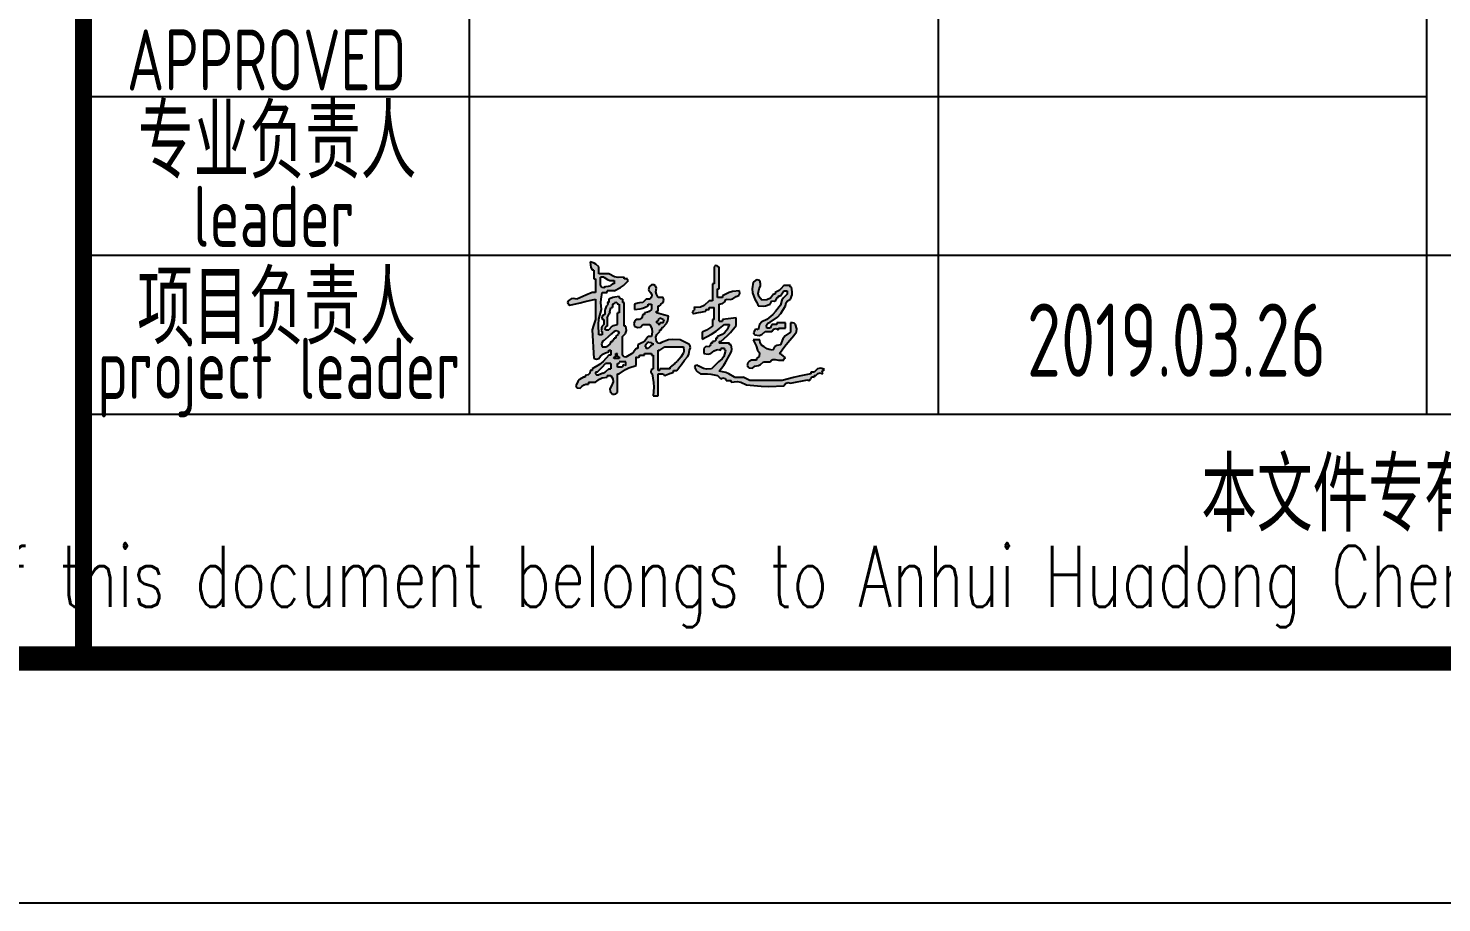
# Model space of a CAD drawing. Extents: x 5136380 to 5447195, y -425726 to -253846.
# Drawn here: x 5293230 to 5296123, y -399873 to -398084 of the extents above; entities that cross this region are included whole.
import ezdxf
from ezdxf.enums import TextEntityAlignment as Align

# ---------------------------------------------------------------- set-up
doc = ezdxf.new("R2010")
doc.units = 0
doc.header["$LTSCALE"] = 1000
doc.header["$MEASUREMENT"] = 0
doc.layers.get('0').update_dxf_attribs({"linetype": 'CONTINUOUS'})
doc.layers.add('PUB_TITLE', color=4, linetype='CONTINUOUS')
doc.styles.add('AHD', font='sceie.shx', dxfattribs={"width": 0.7, "bigfont": 'sceic.shx'})
doc.styles.add('ECEC_TQ', font='txt_l.shx', dxfattribs={"bigfont": 'hztxt_l.shx'})
doc.styles.add('sceie', font='sceie.shx', dxfattribs={"bigfont": 'sceic.shx'})

# ---------------------------------------------------------------- blocks, each defined once
blk = doc.blocks.new('韩超')
h = blk.add_hatch(color=256)
h.dxf.hatch_style = 1
h.paths.add_polyline_path([(0.787849, 0.514197), (0.777955, 0.527898), (0.77346, 0.562754), (0.78123, 0.586063), (0.805739, 0.61125), (0.805739, 0.625142), (0.819631, 0.625142), (0.818004, 0.635027), (0.823773, 0.643681), (0.833523, 0.64598), (0.860867, 0.674873), (0.870953, 0.696725), (0.875199, 0.736279), (0.836353, 0.74757), (0.816903, 0.753127), (0.777955, 0.764063), (0.777955, 0.777955), (0.791847, 0.777955), (0.791847, 0.819631), (0.801775, 0.820971), (0.80763, 0.824875), (0.812685, 0.833523), (0.832189, 0.847055), (0.839321, 0.866071), (0.833523, 0.889091), (0.791847, 0.889091), (0.776856, 0.916298), (0.7735, 0.934755), (0.777955, 0.965498), (0.770329, 0.984025), (0.756314, 0.993368), (0.736279, 0.993282), (0.716867, 0.977277), (0.713907, 0.950644), (0.729333, 0.930768), (0.740061, 0.911103), (0.737625, 0.891618), (0.722387, 0.875199), (0.694603, 0.875199), (0.683489, 0.864086), (0.677932, 0.858529), (0.666819, 0.847415), (0.638572, 0.845181), (0.624291, 0.842325), (0.597358, 0.833523), (0.597358, 0.791847), (0.643081, 0.794876), (0.666726, 0.800787), (0.708495, 0.819631), (0.708495, 0.833523), (0.736279, 0.833523), (0.736279, 0.791847), (0.718733, 0.774249), (0.705317, 0.767541), (0.680711, 0.764063), (0.680711, 0.750171), (0.666819, 0.750171), (0.658732, 0.72359), (0.639033, 0.708815), (0.61125, 0.708495), (0.596777, 0.690733), (0.592946, 0.675409), (0.597358, 0.652926), (0.623512, 0.642026), (0.64687, 0.646697), (0.666819, 0.666819), (0.722387, 0.666819), (0.738834, 0.631134), (0.742077, 0.608437), (0.736279, 0.569574), (0.708495, 0.569574), (0.682162, 0.535076), (0.663824, 0.519794), (0.625142, 0.500114), (0.625142, 0.47233), (0.61125, 0.47233), (0.589715, 0.441777), (0.574435, 0.428025), (0.54179, 0.409816), (0.527664, 0.400538), (0.510468, 0.403404), (0.500114, 0.416762), (0.500114, 0.569574), (0.524623, 0.594762), (0.532393, 0.618071), (0.527898, 0.652926), (0.514006, 0.652926), (0.514006, 0.847415), (0.500114, 0.847415), (0.500114, 0.875199), (0.486416, 0.877514), (0.478388, 0.883536), (0.47233, 0.896037), (0.438162, 0.892345), (0.420863, 0.888021), (0.388977, 0.875199), (0.388977, 0.847415), (0.375085, 0.847415), (0.379444, 0.836821), (0.376971, 0.826928), (0.368139, 0.819631), (0.356965, 0.793593), (0.353947, 0.778504), (0.354247, 0.750171), (0.337644, 0.741703), (0.330222, 0.726858), (0.333409, 0.708495), (0.347301, 0.708495), (0.347301, 0.666819), (0.332737, 0.655189), (0.327028, 0.643772), (0.326463, 0.625142), (0.32344, 0.619715), (0.327253, 0.612088), (0.333409, 0.61125), (0.333409, 0.583466), (0.305625, 0.583466), (0.302565, 0.667178), (0.306887, 0.710398), (0.326463, 0.791847), (0.3234, 0.8474), (0.32482, 0.875797), (0.333409, 0.930768), (0.375085, 0.930768), (0.375085, 0.94466), (0.430654, 0.94466), (0.482374, 0.970498), (0.50707, 0.987931), (0.548736, 1.028012), (0.542559, 1.028676), (0.538615, 1.036564), (0.54179, 1.041904), (0.514006, 1.041904), (0.514006, 1.055796), (0.462884, 1.052445), (0.433869, 1.058893), (0.388977, 1.08358), (0.305625, 1.08358), (0.305625, 1.139148), (0.281985, 1.161307), (0.266841, 1.170393), (0.236165, 1.180825), (0.238399, 1.152578), (0.241255, 1.138297), (0.250057, 1.111364), (0.263949, 1.111364), (0.263949, 1.041904), (0.277841, 1.041904), (0.277841, 0.930768), (0.250057, 0.930768), (0.200194, 0.90821), (0.175186, 0.897095), (0.125028, 0.875199), (0.097454, 0.881715), (0.078516, 0.877928), (0.055568, 0.861307), (0.050109, 0.847376), (0.0559, 0.8329), (0.06946, 0.826577), (0.152955, 0.845407), (0.194635, 0.855133), (0.277841, 0.875199), (0.277841, 0.708495), (0.266727, 0.675154), (0.261171, 0.658483), (0.250057, 0.625142), (0.255939, 0.530696), (0.258718, 0.483462), (0.263949, 0.388977), (0.286969, 0.38318), (0.305985, 0.390311), (0.319517, 0.409816), (0.344599, 0.428141), (0.359268, 0.435475), (0.388977, 0.444546), (0.388977, 0.458438), (0.40287, 0.458438), (0.40287, 0.416762), (0.388977, 0.416762), (0.340729, 0.364454), (0.31168, 0.341215), (0.250057, 0.305625), (0.250057, 0.291733), (0.236165, 0.291733), (0.231424, 0.268639), (0.217583, 0.254798), (0.194489, 0.250057), (0.194489, 0.236165), (0.180597, 0.236165), (0.148793, 0.216524), (0.134276, 0.200394), (0.118082, 0.166705), (0.127514, 0.14947), (0.152825, 0.145854), (0.166705, 0.159759), (0.185336, 0.17447), (0.198563, 0.17943), (0.222273, 0.180597), (0.222273, 0.194489), (0.277841, 0.194489), (0.311245, 0.220472), (0.333233, 0.229896), (0.375085, 0.236165), (0.375085, 0.250057), (0.40287, 0.250057), (0.420685, 0.221738), (0.422698, 0.197582), (0.409816, 0.166705), (0.396068, 0.142401), (0.398473, 0.118345), (0.416762, 0.097244), (0.43433, 0.097627), (0.444154, 0.100901), (0.458438, 0.111136), (0.458438, 0.263949), (0.47233, 0.263949), (0.524193, 0.298154), (0.552768, 0.312442), (0.61125, 0.333409), (0.61125, 0.40287), (0.621931, 0.39652), (0.637706, 0.404407), (0.639034, 0.416762), (0.680711, 0.416762), (0.680711, 0.430654), (0.736279, 0.430654), (0.736279, 0.416762), (0.750171, 0.416762), (0.750171, 0.305625), (0.735269, 0.297653), (0.731714, 0.276323), (0.743225, 0.263949), (0.754517, 0.192544), (0.755945, 0.155413), (0.750171, 0.083352), (0.791847, 0.083352), (0.791847, 0.263949), (0.833523, 0.263949), (0.837499, 0.253205), (0.852744, 0.249394), (0.861307, 0.257003), (0.883535, 0.265338), (0.894648, 0.269506), (0.916876, 0.277841), (0.916876, 0.291733), (0.94466, 0.291733), (0.969894, 0.324902), (0.982398, 0.341574), (1.007174, 0.375085), (1.032146, 0.402761), (1.041693, 0.421855), (1.04885, 0.458438), (1.055218, 0.477023), (1.053221, 0.491001), (1.041904, 0.50706), (0.972444, 0.54179), (0.910919, 0.546316), (0.877697, 0.541786), (0.819631, 0.520952), (0.805828, 0.5112)])
h.paths.add_polyline_path([(0.791847, 0.458438), (0.805739, 0.458438), (0.82241, 0.469551), (0.847415, 0.486222), (1.000228, 0.486222), (1.003038, 0.45197), (0.997988, 0.431769), (0.97939, 0.40287), (0.948039, 0.36501), (0.929334, 0.347744), (0.889091, 0.319517), (0.889091, 0.305625), (0.805739, 0.305625), (0.805739, 0.291733), (0.791847, 0.291733)], flags=16)
h.paths.add_polyline_path([(0.750171, 0.500114), (0.736279, 0.500114), (0.725165, 0.489), (0.719608, 0.483443), (0.708495, 0.47233), (0.694603, 0.47233), (0.694603, 0.486222), (0.688447, 0.48706), (0.684633, 0.494686), (0.687657, 0.500114), (0.701182, 0.516386), (0.715167, 0.52238), (0.736279, 0.520952), (0.736943, 0.514775), (0.744831, 0.510831), (0.750171, 0.514006)], flags=16)
h.paths.add_polyline_path([(0.791847, 0.666819), (0.793521, 0.674497), (0.785633, 0.682384), (0.777955, 0.680711), (0.777955, 0.694603), (0.791847, 0.694603), (0.792194, 0.70849), (0.806202, 0.718996), (0.819631, 0.715441), (0.833192, 0.709118), (0.838982, 0.694641), (0.833523, 0.680711), (0.805739, 0.680711), (0.805739, 0.666819)], flags=16)
h.paths.add_polyline_path([(0.527898, 0.361193), (0.527898, 0.333409), (0.517217, 0.339759), (0.501443, 0.331871), (0.500114, 0.319517), (0.458438, 0.319517), (0.458438, 0.347301), (0.466116, 0.345628), (0.474003, 0.353515), (0.47233, 0.361193)], flags=16)
h.paths.add_polyline_path([(0.47233, 0.40287), (0.47233, 0.388977), (0.430654, 0.388977), (0.42898, 0.396656), (0.436867, 0.404543), (0.444546, 0.40287), (0.444546, 0.430654), (0.458438, 0.430654), (0.452088, 0.419973), (0.459976, 0.404198)], flags=16)
h.paths.add_polyline_path([(0.47233, 0.604304), (0.464836, 0.588169), (0.458643, 0.580427), (0.444546, 0.569574), (0.444546, 0.555682), (0.430654, 0.555682), (0.432327, 0.548004), (0.42444, 0.540117), (0.416762, 0.54179), (0.416762, 0.527898), (0.40287, 0.527898), (0.39467, 0.507807), (0.386422, 0.49791), (0.368139, 0.486222), (0.333409, 0.486222), (0.327612, 0.509242), (0.334743, 0.528258), (0.354247, 0.54179), (0.384775, 0.569612), (0.400056, 0.583504), (0.430654, 0.61125), (0.446814, 0.616197), (0.458647, 0.614224)], flags=16)
h.paths.add_polyline_path([(0.458438, 0.666819), (0.426908, 0.659351), (0.410404, 0.649448), (0.388977, 0.625142), (0.361193, 0.625142), (0.354844, 0.635823), (0.362731, 0.651598), (0.375085, 0.652926), (0.375085, 0.722387), (0.390598, 0.753922), (0.396359, 0.771203), (0.40287, 0.805739), (0.416762, 0.805739), (0.416762, 0.833523), (0.430654, 0.833523), (0.434629, 0.844267), (0.449874, 0.848078), (0.458438, 0.840469), (0.459102, 0.834292), (0.466989, 0.830348), (0.47233, 0.833523), (0.47233, 0.764063), (0.458438, 0.764063)], flags=16)
h.paths.add_polyline_path([(0.40287, 0.347301), (0.40287, 0.305625), (0.388977, 0.305625), (0.360889, 0.27915), (0.342496, 0.268422), (0.305625, 0.257003), (0.294367, 0.254885), (0.286778, 0.256782), (0.277841, 0.263949), (0.277841, 0.277841), (0.291733, 0.277841), (0.319459, 0.305683), (0.333352, 0.319575), (0.361193, 0.347301)], flags=16)
h.paths.add_polyline_path([(0.430654, 1.000228), (0.416762, 1.000228), (0.39813, 0.985517), (0.384903, 0.980557), (0.361193, 0.97939), (0.347067, 0.970112), (0.329871, 0.972978), (0.319517, 0.986336), (0.319517, 1.055796), (0.347301, 1.055796), (0.376072, 1.035613), (0.395527, 1.029128), (0.430654, 1.028012)], flags=16)
h = blk.add_hatch(color=256)
h.dxf.hatch_style = 1
h.paths.add_polyline_path([(1.542018, 0.208381), (1.519791, 0.219494), (1.508677, 0.225051), (1.48645, 0.236165), (1.416989, 0.236165), (1.371255, 0.264232), (1.344642, 0.274582), (1.291961, 0.284787), (1.328443, 0.335457), (1.345237, 0.362046), (1.375313, 0.416762), (1.391241, 0.446575), (1.394603, 0.466747), (1.389205, 0.500114), (1.375313, 0.500114), (1.375313, 0.514006), (1.291961, 0.514006), (1.291961, 0.527898), (1.305853, 0.527898), (1.359796, 0.576664), (1.385101, 0.603375), (1.430881, 0.659873), (1.430881, 0.722387), (1.386427, 0.71683), (1.3642, 0.714052), (1.319745, 0.708495), (1.319745, 0.694603), (1.291961, 0.694603), (1.291961, 0.833523), (1.31926, 0.838693), (1.334923, 0.85044), (1.347529, 0.875199), (1.381781, 0.872389), (1.401982, 0.877439), (1.430881, 0.896037), (1.450883, 0.906123), (1.460131, 0.922307), (1.458666, 0.94466), (1.401114, 0.937345), (1.371819, 0.928557), (1.319745, 0.902983), (1.319745, 0.889091), (1.278069, 0.889091), (1.278069, 0.958552), (1.291961, 0.958552), (1.291961, 1.139148), (1.285806, 1.138304), (1.281086, 1.140664), (1.278069, 1.146094), (1.267308, 1.150023), (1.257931, 1.147679), (1.250285, 1.139148), (1.250285, 1.000228), (1.236393, 1.000228), (1.236393, 0.861307), (1.208609, 0.861307), (1.168183, 0.824416), (1.138053, 0.811024), (1.08358, 0.805739), (1.087939, 0.795145), (1.085465, 0.785252), (1.076634, 0.777955), (1.071121, 0.771113), (1.075065, 0.759282), (1.08358, 0.757117), (1.122533, 0.76519), (1.141984, 0.769358), (1.180825, 0.777955), (1.180825, 0.791847), (1.208609, 0.791847), (1.208609, 0.805739), (1.250285, 0.805739), (1.250285, 0.708495), (1.236393, 0.708495), (1.236393, 0.652926), (1.203973, 0.631977), (1.187234, 0.622213), (1.15304, 0.604304), (1.15304, 0.548736), (1.229739, 0.588318), (1.266619, 0.612432), (1.333637, 0.666819), (1.375313, 0.666819), (1.366995, 0.654381), (1.363975, 0.646831), (1.361421, 0.632088), (1.335054, 0.599814), (1.316435, 0.58585), (1.278069, 0.569574), (1.278069, 0.555682), (1.264177, 0.555682), (1.26415, 0.539965), (1.25211, 0.527924), (1.236393, 0.527898), (1.236393, 0.514006), (1.222501, 0.514006), (1.219217, 0.502022), (1.216226, 0.496039), (1.208609, 0.486222), (1.191149, 0.488205), (1.17971, 0.484393), (1.166932, 0.47233), (1.166932, 0.430654), (1.200708, 0.424307), (1.223469, 0.429997), (1.250285, 0.451492), (1.27048, 0.461183), (1.283894, 0.46286), (1.305853, 0.458438), (1.305853, 0.47233), (1.333637, 0.47233), (1.333637, 0.458438), (1.339793, 0.4576), (1.343606, 0.449973), (1.340583, 0.444546), (1.32937, 0.406076), (1.316213, 0.38634), (1.285015, 0.361193), (1.229447, 0.305625), (1.187056, 0.302553), (1.163204, 0.307323), (1.125256, 0.326463), (1.114566, 0.33576), (1.096818, 0.332211), (1.090526, 0.319517), (1.102438, 0.292491), (1.113943, 0.279343), (1.139148, 0.263949), (1.194983, 0.265062), (1.223561, 0.262204), (1.278069, 0.250057), (1.289183, 0.238943), (1.294739, 0.233386), (1.305853, 0.222273), (1.320568, 0.231877), (1.341519, 0.224893), (1.347529, 0.208381), (1.389205, 0.208381), (1.389205, 0.194489), (1.439628, 0.1998), (1.468259, 0.195028), (1.514234, 0.173651), (1.635959, 0.161998), (1.69773, 0.160594), (1.819859, 0.166705), (1.833779, 0.185933), (1.852296, 0.192877), (1.875427, 0.187543), (1.930995, 0.198656), (1.958779, 0.204213), (2.014348, 0.215327), (2.025534, 0.209917), (2.039748, 0.217024), (2.042132, 0.229219), (2.049428, 0.23805), (2.059322, 0.240524), (2.069916, 0.236165), (2.069916, 0.250057), (2.083808, 0.250057), (2.098401, 0.26772), (2.118188, 0.272666), (2.139376, 0.263949), (2.133917, 0.27788), (2.139708, 0.292356), (2.153268, 0.298679), (2.133073, 0.308371), (2.119659, 0.310047), (2.0977, 0.305625), (2.086586, 0.294512), (2.08103, 0.288955), (2.069916, 0.277841), (2.042132, 0.277841), (2.042132, 0.263949), (1.946785, 0.245868), (1.899372, 0.234712), (1.805967, 0.208381)])
h = blk.add_hatch(color=256)
h.dxf.hatch_style = 1
h.paths.add_polyline_path([(1.611478, 0.625142), (1.597547, 0.630601), (1.583071, 0.624811), (1.576748, 0.61125), (1.572819, 0.60049), (1.575163, 0.591112), (1.583694, 0.583466), (1.61855, 0.578971), (1.641859, 0.586741), (1.667046, 0.61125), (1.680938, 0.61125), (1.722615, 0.61125), (1.737208, 0.628913), (1.756995, 0.63386), (1.778183, 0.625142), (1.778183, 0.639034), (1.833751, 0.639034), (1.833751, 0.655705), (1.833751, 0.66404), (1.833751, 0.680711), (1.805967, 0.680711), (1.792075, 0.680711), (1.764291, 0.680711), (1.764291, 0.666819), (1.722615, 0.666819), (1.717058, 0.655705), (1.714279, 0.650148), (1.708723, 0.639034), (1.69483, 0.639034), (1.680938, 0.639034), (1.678868, 0.661339), (1.688455, 0.678116), (1.708723, 0.687657), (1.768692, 0.728785), (1.795922, 0.757527), (1.833751, 0.819631), (1.839429, 0.846829), (1.850907, 0.862133), (1.875427, 0.875199), (1.888443, 0.91196), (1.890032, 0.934206), (1.882373, 0.972444), (1.876196, 0.973108), (1.872252, 0.980995), (1.875427, 0.986336), (1.861535, 0.986336), (1.819859, 0.986336), (1.796859, 0.959188), (1.781933, 0.947248), (1.750399, 0.930768), (1.750399, 0.916876), (1.736507, 0.916876), (1.71031, 0.882162), (1.682751, 0.868382), (1.639262, 0.868253), (1.61591, 0.897042), (1.610049, 0.922442), (1.618424, 0.958552), (1.629264, 0.984285), (1.6309, 1.000642), (1.62537, 1.028012), (1.602888, 1.032424), (1.587563, 1.028593), (1.569802, 1.01412), (1.562035, 0.958817), (1.56513, 0.927869), (1.583694, 0.875199), (1.595758, 0.853473), (1.601336, 0.842318), (1.611478, 0.819631), (1.650742, 0.818134), (1.671448, 0.821092), (1.708723, 0.833523), (1.714279, 0.844637), (1.717058, 0.850194), (1.722615, 0.861307), (1.740978, 0.85812), (1.755823, 0.865542), (1.764291, 0.882145), (1.764955, 0.888322), (1.772842, 0.892266), (1.778183, 0.889091), (1.778183, 0.902983), (1.792075, 0.902983), (1.803189, 0.919654), (1.808745, 0.927989), (1.819859, 0.94466), (1.847643, 0.94466), (1.847643, 0.916876), (1.817381, 0.887163), (1.804962, 0.866982), (1.792075, 0.826577), (1.753545, 0.774398), (1.730689, 0.750113), (1.680938, 0.708495), (1.641359, 0.690689), (1.621854, 0.667284)])
h = blk.add_hatch(color=256)
h.dxf.hatch_style = 1
h.paths.add_polyline_path([(1.831635, 0.573795), (1.812227, 0.549535), (1.792075, 0.500114), (1.762292, 0.496094), (1.744726, 0.484384), (1.729561, 0.458438), (1.700075, 0.463546), (1.684975, 0.469586), (1.6601, 0.486222), (1.637668, 0.49978), (1.627728, 0.515685), (1.62537, 0.54179), (1.603143, 0.54179), (1.592029, 0.54179), (1.569802, 0.54179), (1.586675, 0.509854), (1.593737, 0.492906), (1.604532, 0.458438), (1.621804, 0.436498), (1.61886, 0.407063), (1.597586, 0.388977), (1.597586, 0.375085), (1.55591, 0.375085), (1.536306, 0.36578), (1.526798, 0.35437), (1.52118, 0.333409), (1.537185, 0.313997), (1.563818, 0.311038), (1.583694, 0.326463), (1.614401, 0.331156), (1.630976, 0.339443), (1.653154, 0.361193), (1.667046, 0.361193), (1.708723, 0.361193), (1.720352, 0.375758), (1.731769, 0.381467), (1.750399, 0.382031), (1.77782, 0.376762), (1.791938, 0.37535), (1.819859, 0.375085), (1.821199, 0.385013), (1.825102, 0.390868), (1.833751, 0.395924), (1.815429, 0.411271), (1.805589, 0.418299), (1.785129, 0.430654), (1.829593, 0.491137), (1.853312, 0.520437), (1.903211, 0.57652), (1.923495, 0.606919), (1.927312, 0.631729), (1.917103, 0.666819), (1.904326, 0.678881), (1.892887, 0.682694), (1.875427, 0.680711), (1.875427, 0.650148), (1.875427, 0.634867), (1.875427, 0.604304)])
for p, q in [((0.266841, 1.170393), (0.236165, 1.180825)), ((0.236165, 1.180825), (0.238399, 1.152578)), ((0.281985, 1.161307), (0.266841, 1.170393)), ((0.305625, 1.139148), (0.281985, 1.161307)), ((0.238399, 1.152578), (0.241255, 1.138297)), ((0.241255, 1.138297), (0.250057, 1.111364)), ((0.263949, 1.111364), (0.250057, 1.111364)), ((0.263949, 1.111364), (0.263949, 1.041904)), ((0.263949, 1.041904), (0.277841, 1.041904)), ((0.277841, 1.041904), (0.277841, 0.930768)), ((0.305625, 1.08358), (0.305625, 1.139148)), ((0.388977, 1.08358), (0.305625, 1.08358)), ((0.319517, 0.986336), (0.319517, 1.055796)), ((0.347301, 1.055796), (0.319517, 1.055796)), ((0.347301, 1.055796), (0.376072, 1.035613)), ((0.433869, 1.058893), (0.388977, 1.08358)), ((0.462884, 1.052445), (0.433869, 1.058893)), ((0.514006, 1.055796), (0.462884, 1.052445)), ((0.514006, 1.041904), (0.514006, 1.055796)), ((0.54179, 1.041904), (0.514006, 1.041904)), ((0.538615, 1.036564), (0.54179, 1.041904)), ((1.257931, 1.147679), (1.250285, 1.139148)), ((1.250285, 1.139148), (1.250285, 1.000228)), ((1.267308, 1.150023), (1.257931, 1.147679)), ((1.278069, 1.146094), (1.267308, 1.150023)), ((1.281086, 1.140664), (1.278069, 1.146094)), ((1.285806, 1.138304), (1.281086, 1.140664)), ((1.291961, 1.139148), (1.285806, 1.138304)), ((1.291961, 0.958552), (1.291961, 1.139148)), ((0.250057, 0.930768), (0.200194, 0.90821)), ((0.277841, 0.930768), (0.250057, 0.930768)), ((0.319517, 0.986336), (0.329871, 0.972978)), ((0.32482, 0.875797), (0.333409, 0.930768)), ((0.329871, 0.972978), (0.347067, 0.970112)), ((0.333409, 0.930768), (0.375085, 0.930768)), ((0.347067, 0.970112), (0.361193, 0.97939)), ((0.361193, 0.97939), (0.384903, 0.980557)), ((0.375085, 0.930768), (0.375085, 0.94466)), ((0.430654, 0.94466), (0.375085, 0.94466)), ((0.376072, 1.035613), (0.395527, 1.029128)), ((0.384903, 0.980557), (0.39813, 0.985517)), ((0.395527, 1.029128), (0.430654, 1.028012)), ((0.416762, 1.000228), (0.39813, 0.985517)), ((0.430654, 1.000228), (0.416762, 1.000228)), ((0.430654, 1.028012), (0.430654, 1.000228)), ((0.430654, 0.94466), (0.482374, 0.970498)), ((0.482374, 0.970498), (0.50707, 0.987931)), ((0.50707, 0.987931), (0.548736, 1.028012)), ((0.542559, 1.028676), (0.538615, 1.036564)), ((0.548736, 1.028012), (0.542559, 1.028676)), ((0.716867, 0.977277), (0.713907, 0.950644)), ((0.713907, 0.950644), (0.729333, 0.930768)), ((0.736279, 0.993282), (0.716867, 0.977277)), ((0.729333, 0.930768), (0.740061, 0.911103)), ((0.756314, 0.993368), (0.736279, 0.993282)), ((0.770329, 0.984025), (0.756314, 0.993368)), ((0.777955, 0.965498), (0.770329, 0.984025)), ((0.7735, 0.934755), (0.777955, 0.965498)), ((0.776856, 0.916298), (0.7735, 0.934755)), ((1.236393, 1.000228), (1.236393, 0.861307)), ((1.250285, 1.000228), (1.236393, 1.000228)), ((1.278069, 0.958552), (1.291961, 0.958552)), ((1.278069, 0.889091), (1.278069, 0.958552)), ((1.371819, 0.928557), (1.319745, 0.902983)), ((1.401114, 0.937345), (1.371819, 0.928557)), ((1.458666, 0.94466), (1.401114, 0.937345)), ((1.460131, 0.922307), (1.458666, 0.94466)), ((1.569802, 1.01412), (1.562035, 0.958817)), ((1.562035, 0.958817), (1.56513, 0.927869)), ((1.56513, 0.927869), (1.583694, 0.875199)), ((1.587563, 1.028593), (1.569802, 1.01412)), ((1.602888, 1.032424), (1.587563, 1.028593)), ((1.62537, 1.028012), (1.602888, 1.032424)), ((1.610049, 0.922442), (1.618424, 0.958552)), ((1.618424, 0.958552), (1.629264, 0.984285)), ((1.6309, 1.000642), (1.62537, 1.028012)), ((1.629264, 0.984285), (1.6309, 1.000642)), ((1.781933, 0.947248), (1.750399, 0.930768)), ((1.750399, 0.930768), (1.750399, 0.916876)), ((1.796859, 0.959188), (1.781933, 0.947248)), ((1.819859, 0.986336), (1.796859, 0.959188)), ((1.803189, 0.919654), (1.808745, 0.927989)), ((1.808745, 0.927989), (1.819859, 0.94466)), ((1.861535, 0.986336), (1.819859, 0.986336)), ((1.819859, 0.94466), (1.847643, 0.94466)), ((1.847643, 0.94466), (1.847643, 0.916876)), ((1.875427, 0.986336), (1.861535, 0.986336)), ((1.872252, 0.980995), (1.875427, 0.986336)), ((1.876196, 0.973108), (1.872252, 0.980995)), ((1.882373, 0.972444), (1.876196, 0.973108)), ((1.890032, 0.934206), (1.882373, 0.972444)), ((1.888443, 0.91196), (1.890032, 0.934206)), ((0.055568, 0.861307), (0.050109, 0.847376)), ((0.050109, 0.847376), (0.0559, 0.8329)), ((0.078516, 0.877928), (0.055568, 0.861307)), ((0.0559, 0.8329), (0.06946, 0.826577)), ((0.06946, 0.826577), (0.152955, 0.845407)), ((0.097454, 0.881715), (0.078516, 0.877928)), ((0.125028, 0.875199), (0.097454, 0.881715)), ((0.175186, 0.897095), (0.125028, 0.875199)), ((0.152955, 0.845407), (0.194635, 0.855133)), ((0.200194, 0.90821), (0.175186, 0.897095)), ((0.194635, 0.855133), (0.277841, 0.875199)), ((0.277841, 0.875199), (0.277841, 0.708495)), ((0.3234, 0.8474), (0.32482, 0.875797)), ((0.326463, 0.791847), (0.3234, 0.8474)), ((0.368139, 0.819631), (0.356965, 0.793593)), ((0.376971, 0.826928), (0.368139, 0.819631)), ((0.388977, 0.847415), (0.375085, 0.847415)), ((0.375085, 0.847415), (0.379444, 0.836821)), ((0.379444, 0.836821), (0.376971, 0.826928)), ((0.420863, 0.888021), (0.388977, 0.875199)), ((0.388977, 0.875199), (0.388977, 0.847415)), ((0.416762, 0.833523), (0.416762, 0.805739)), ((0.430654, 0.833523), (0.416762, 0.833523)), ((0.438162, 0.892345), (0.420863, 0.888021)), ((0.434629, 0.844267), (0.430654, 0.833523)), ((0.449874, 0.848078), (0.434629, 0.844267)), ((0.47233, 0.896037), (0.438162, 0.892345)), ((0.458438, 0.840469), (0.449874, 0.848078)), ((0.458438, 0.840469), (0.459102, 0.834292)), ((0.466989, 0.830348), (0.459102, 0.834292)), ((0.47233, 0.833523), (0.466989, 0.830348)), ((0.478388, 0.883536), (0.47233, 0.896037)), ((0.47233, 0.833523), (0.47233, 0.764063)), ((0.486416, 0.877514), (0.478388, 0.883536)), ((0.500114, 0.875199), (0.486416, 0.877514)), ((0.500114, 0.875199), (0.500114, 0.847415)), ((0.514006, 0.847415), (0.500114, 0.847415)), ((0.514006, 0.652926), (0.514006, 0.847415)), ((0.624291, 0.842325), (0.597358, 0.833523)), ((0.597358, 0.833523), (0.597358, 0.791847)), ((0.638572, 0.845181), (0.624291, 0.842325)), ((0.666819, 0.847415), (0.638572, 0.845181)), ((0.666726, 0.800787), (0.708495, 0.819631)), ((0.677932, 0.858529), (0.666819, 0.847415)), ((0.683489, 0.864086), (0.677932, 0.858529)), ((0.694603, 0.875199), (0.683489, 0.864086)), ((0.722387, 0.875199), (0.694603, 0.875199)), ((0.708495, 0.833523), (0.736279, 0.833523)), ((0.708495, 0.819631), (0.708495, 0.833523)), ((0.737625, 0.891618), (0.722387, 0.875199)), ((0.736279, 0.833523), (0.736279, 0.791847)), ((0.740061, 0.911103), (0.737625, 0.891618)), ((0.791847, 0.889091), (0.776856, 0.916298)), ((0.833523, 0.889091), (0.791847, 0.889091)), ((0.791847, 0.819631), (0.801775, 0.820971)), ((0.791847, 0.777955), (0.791847, 0.819631)), ((0.801775, 0.820971), (0.80763, 0.824875)), ((0.80763, 0.824875), (0.812685, 0.833523)), ((0.812685, 0.833523), (0.832189, 0.847055)), ((0.832189, 0.847055), (0.839321, 0.866071)), ((0.839321, 0.866071), (0.833523, 0.889091)), ((1.138053, 0.811024), (1.08358, 0.805739)), ((1.168183, 0.824416), (1.138053, 0.811024)), ((1.208609, 0.861307), (1.168183, 0.824416)), ((1.236393, 0.861307), (1.208609, 0.861307)), ((1.319745, 0.889091), (1.278069, 0.889091)), ((1.291961, 0.833523), (1.31926, 0.838693)), ((1.291961, 0.694603), (1.291961, 0.833523)), ((1.31926, 0.838693), (1.334923, 0.85044)), ((1.319745, 0.902983), (1.319745, 0.889091)), ((1.334923, 0.85044), (1.347529, 0.875199)), ((1.347529, 0.875199), (1.381781, 0.872389)), ((1.381781, 0.872389), (1.401982, 0.877439)), ((1.401982, 0.877439), (1.430881, 0.896037)), ((1.430881, 0.896037), (1.450883, 0.906123)), ((1.450883, 0.906123), (1.460131, 0.922307)), ((1.583694, 0.875199), (1.595758, 0.853473)), ((1.595758, 0.853473), (1.601336, 0.842318)), ((1.601336, 0.842318), (1.611478, 0.819631)), ((1.61591, 0.897042), (1.610049, 0.922442)), ((1.611478, 0.819631), (1.650742, 0.818134)), ((1.639262, 0.868253), (1.61591, 0.897042)), ((1.682751, 0.868382), (1.639262, 0.868253)), ((1.650742, 0.818134), (1.671448, 0.821092)), ((1.671448, 0.821092), (1.708723, 0.833523)), ((1.71031, 0.882162), (1.682751, 0.868382)), ((1.708723, 0.833523), (1.714279, 0.844637)), ((1.736507, 0.916876), (1.71031, 0.882162)), ((1.714279, 0.844637), (1.717058, 0.850194)), ((1.717058, 0.850194), (1.722615, 0.861307)), ((1.722615, 0.861307), (1.740978, 0.85812)), ((1.750399, 0.916876), (1.736507, 0.916876)), ((1.740978, 0.85812), (1.755823, 0.865542)), ((1.792075, 0.826577), (1.753545, 0.774398)), ((1.755823, 0.865542), (1.764291, 0.882145)), ((1.764291, 0.882145), (1.764955, 0.888322)), ((1.764955, 0.888322), (1.772842, 0.892266)), ((1.772842, 0.892266), (1.778183, 0.889091)), ((1.778183, 0.902983), (1.792075, 0.902983)), ((1.778183, 0.889091), (1.778183, 0.902983)), ((1.792075, 0.902983), (1.803189, 0.919654)), ((1.804962, 0.866982), (1.792075, 0.826577)), ((1.795922, 0.757527), (1.833751, 0.819631)), ((1.817381, 0.887163), (1.804962, 0.866982)), ((1.847643, 0.916876), (1.817381, 0.887163)), ((1.833751, 0.819631), (1.839429, 0.846829)), ((1.839429, 0.846829), (1.850907, 0.862133)), ((1.850907, 0.862133), (1.875427, 0.875199)), ((1.875427, 0.875199), (1.888443, 0.91196)), ((0.277841, 0.708495), (0.266727, 0.675154)), ((0.302565, 0.667178), (0.306887, 0.710398)), ((0.306887, 0.710398), (0.326463, 0.791847)), ((0.337644, 0.741703), (0.330222, 0.726858)), ((0.330222, 0.726858), (0.333409, 0.708495)), ((0.347301, 0.708495), (0.333409, 0.708495)), ((0.354247, 0.750171), (0.337644, 0.741703)), ((0.347301, 0.708495), (0.347301, 0.666819)), ((0.356965, 0.793593), (0.353947, 0.778504)), ((0.353947, 0.778504), (0.354247, 0.750171)), ((0.375085, 0.722387), (0.390598, 0.753922)), ((0.375085, 0.722387), (0.375085, 0.652926)), ((0.396359, 0.771203), (0.390598, 0.753922)), ((0.396359, 0.771203), (0.40287, 0.805739)), ((0.40287, 0.805739), (0.416762, 0.805739)), ((0.47233, 0.764063), (0.458438, 0.764063)), ((0.458438, 0.666819), (0.458438, 0.764063)), ((0.61125, 0.708495), (0.596777, 0.690733)), ((0.597358, 0.791847), (0.643081, 0.794876)), ((0.639033, 0.708815), (0.61125, 0.708495)), ((0.658732, 0.72359), (0.639033, 0.708815)), ((0.643081, 0.794876), (0.666726, 0.800787)), ((0.666819, 0.750171), (0.658732, 0.72359)), ((0.680711, 0.750171), (0.666819, 0.750171)), ((0.705317, 0.767541), (0.680711, 0.764063)), ((0.680711, 0.764063), (0.680711, 0.750171)), ((0.718733, 0.774249), (0.705317, 0.767541)), ((0.736279, 0.791847), (0.718733, 0.774249)), ((0.777955, 0.777955), (0.791847, 0.777955)), ((0.777955, 0.764063), (0.777955, 0.777955)), ((0.816903, 0.753127), (0.777955, 0.764063)), ((0.777955, 0.694603), (0.777955, 0.680711)), ((0.777955, 0.694603), (0.791847, 0.694603)), ((0.792194, 0.70849), (0.791847, 0.694603)), ((0.806202, 0.718996), (0.792194, 0.70849)), ((0.819631, 0.715441), (0.806202, 0.718996)), ((0.836353, 0.74757), (0.816903, 0.753127)), ((0.833192, 0.709118), (0.819631, 0.715441)), ((0.833192, 0.709118), (0.838982, 0.694641)), ((0.833523, 0.680711), (0.838982, 0.694641)), ((0.875199, 0.736279), (0.836353, 0.74757)), ((0.860867, 0.674873), (0.870953, 0.696725)), ((0.870953, 0.696725), (0.875199, 0.736279)), ((1.076634, 0.777955), (1.071121, 0.771113)), ((1.071121, 0.771113), (1.075065, 0.759282)), ((1.075065, 0.759282), (1.08358, 0.757117)), ((1.085465, 0.785252), (1.076634, 0.777955)), ((1.08358, 0.805739), (1.087939, 0.795145)), ((1.08358, 0.757117), (1.122533, 0.76519)), ((1.087939, 0.795145), (1.085465, 0.785252)), ((1.122533, 0.76519), (1.141984, 0.769358)), ((1.141984, 0.769358), (1.180825, 0.777955)), ((1.180825, 0.791847), (1.208609, 0.791847)), ((1.180825, 0.791847), (1.180825, 0.777955)), ((1.208609, 0.791847), (1.208609, 0.805739)), ((1.208609, 0.805739), (1.250285, 0.805739)), ((1.236393, 0.708495), (1.236393, 0.652926)), ((1.250285, 0.708495), (1.236393, 0.708495)), ((1.250285, 0.708495), (1.250285, 0.805739)), ((1.291961, 0.694603), (1.319745, 0.694603)), ((1.3642, 0.714052), (1.319745, 0.708495)), ((1.319745, 0.708495), (1.319745, 0.694603)), ((1.386427, 0.71683), (1.3642, 0.714052)), ((1.430881, 0.722387), (1.386427, 0.71683)), ((1.430881, 0.659873), (1.430881, 0.722387)), ((1.680938, 0.708495), (1.641359, 0.690689)), ((1.730689, 0.750113), (1.680938, 0.708495)), ((1.708723, 0.687657), (1.768692, 0.728785)), ((1.753545, 0.774398), (1.730689, 0.750113)), ((1.768692, 0.728785), (1.795922, 0.757527)), ((0.261171, 0.658483), (0.250057, 0.625142)), ((0.250057, 0.625142), (0.255939, 0.530696)), ((0.266727, 0.675154), (0.261171, 0.658483)), ((0.305625, 0.583466), (0.302565, 0.667178)), ((0.333409, 0.583466), (0.305625, 0.583466)), ((0.326463, 0.625142), (0.32344, 0.619715)), ((0.32344, 0.619715), (0.327253, 0.612088)), ((0.327028, 0.643772), (0.326463, 0.625142)), ((0.332737, 0.655189), (0.327028, 0.643772)), ((0.327253, 0.612088), (0.333409, 0.61125)), ((0.347301, 0.666819), (0.332737, 0.655189)), ((0.333409, 0.61125), (0.333409, 0.583466)), ((0.362731, 0.651598), (0.354844, 0.635823)), ((0.361193, 0.625142), (0.354844, 0.635823)), ((0.361193, 0.625142), (0.388977, 0.625142)), ((0.375085, 0.652926), (0.362731, 0.651598)), ((0.384775, 0.569612), (0.400056, 0.583504)), ((0.410404, 0.649448), (0.388977, 0.625142)), ((0.430654, 0.61125), (0.400056, 0.583504)), ((0.410404, 0.649448), (0.426908, 0.659351)), ((0.426908, 0.659351), (0.458438, 0.666819)), ((0.446814, 0.616197), (0.430654, 0.61125)), ((0.444546, 0.569574), (0.458643, 0.580427)), ((0.458647, 0.614224), (0.446814, 0.616197)), ((0.458643, 0.580427), (0.464836, 0.588169)), ((0.458647, 0.614224), (0.47233, 0.604304)), ((0.47233, 0.604304), (0.464836, 0.588169)), ((0.500114, 0.569574), (0.524623, 0.594762)), ((0.527898, 0.652926), (0.514006, 0.652926)), ((0.524623, 0.594762), (0.532393, 0.618071)), ((0.532393, 0.618071), (0.527898, 0.652926)), ((0.596777, 0.690733), (0.592946, 0.675409)), ((0.592946, 0.675409), (0.597358, 0.652926)), ((0.597358, 0.652926), (0.623512, 0.642026)), ((0.623512, 0.642026), (0.64687, 0.646697)), ((0.64687, 0.646697), (0.666819, 0.666819)), ((0.666819, 0.666819), (0.722387, 0.666819)), ((0.722387, 0.666819), (0.738834, 0.631134)), ((0.742077, 0.608437), (0.736279, 0.569574)), ((0.738834, 0.631134), (0.742077, 0.608437)), ((0.77346, 0.562754), (0.78123, 0.586063)), ((0.785633, 0.682384), (0.777955, 0.680711)), ((0.78123, 0.586063), (0.805739, 0.61125)), ((0.785633, 0.682384), (0.793521, 0.674497)), ((0.793521, 0.674497), (0.791847, 0.666819)), ((0.805739, 0.666819), (0.791847, 0.666819)), ((0.833523, 0.680711), (0.805739, 0.680711)), ((0.805739, 0.666819), (0.805739, 0.680711)), ((0.805739, 0.61125), (0.805739, 0.625142)), ((0.805739, 0.625142), (0.819631, 0.625142)), ((0.818004, 0.635027), (0.823773, 0.643681)), ((0.819631, 0.625142), (0.818004, 0.635027)), ((0.823773, 0.643681), (0.833523, 0.64598)), ((0.833523, 0.64598), (0.860867, 0.674873)), ((1.187234, 0.622213), (1.15304, 0.604304)), ((1.15304, 0.604304), (1.15304, 0.548736)), ((1.15304, 0.548736), (1.229739, 0.588318)), ((1.203973, 0.631977), (1.187234, 0.622213)), ((1.236393, 0.652926), (1.203973, 0.631977)), ((1.229739, 0.588318), (1.266619, 0.612432)), ((1.266619, 0.612432), (1.333637, 0.666819)), ((1.316435, 0.58585), (1.278069, 0.569574)), ((1.335054, 0.599814), (1.316435, 0.58585)), ((1.333637, 0.666819), (1.375313, 0.666819)), ((1.361421, 0.632088), (1.335054, 0.599814)), ((1.359796, 0.576664), (1.385101, 0.603375)), ((1.363975, 0.646831), (1.361421, 0.632088)), ((1.366995, 0.654381), (1.363975, 0.646831)), ((1.375313, 0.666819), (1.366995, 0.654381)), ((1.385101, 0.603375), (1.430881, 0.659873)), ((1.576748, 0.61125), (1.572819, 0.60049)), ((1.572819, 0.60049), (1.575163, 0.591112)), ((1.575163, 0.591112), (1.583694, 0.583466)), ((1.583071, 0.624811), (1.576748, 0.61125)), ((1.597547, 0.630601), (1.583071, 0.624811)), ((1.583694, 0.583466), (1.61855, 0.578971)), ((1.611478, 0.625142), (1.597547, 0.630601)), ((1.621854, 0.667284), (1.611478, 0.625142)), ((1.61855, 0.578971), (1.641859, 0.586741)), ((1.641359, 0.690689), (1.621854, 0.667284)), ((1.641859, 0.586741), (1.667046, 0.61125)), ((1.667046, 0.61125), (1.680938, 0.61125)), ((1.678868, 0.661339), (1.688455, 0.678116)), ((1.680938, 0.639034), (1.678868, 0.661339)), ((1.69483, 0.639034), (1.680938, 0.639034)), ((1.680938, 0.61125), (1.722615, 0.61125)), ((1.688455, 0.678116), (1.708723, 0.687657)), ((1.708723, 0.639034), (1.69483, 0.639034)), ((1.714279, 0.650148), (1.708723, 0.639034)), ((1.717058, 0.655705), (1.714279, 0.650148)), ((1.722615, 0.666819), (1.717058, 0.655705)), ((1.764291, 0.666819), (1.722615, 0.666819)), ((1.722615, 0.61125), (1.737208, 0.628913)), ((1.737208, 0.628913), (1.756995, 0.63386)), ((1.756995, 0.63386), (1.778183, 0.625142)), ((1.792075, 0.680711), (1.764291, 0.680711)), ((1.764291, 0.680711), (1.764291, 0.666819)), ((1.778183, 0.625142), (1.778183, 0.639034)), ((1.778183, 0.639034), (1.833751, 0.639034)), ((1.805967, 0.680711), (1.792075, 0.680711)), ((1.833751, 0.680711), (1.805967, 0.680711)), ((1.875427, 0.604304), (1.831635, 0.573795)), ((1.833751, 0.66404), (1.833751, 0.680711)), ((1.833751, 0.655705), (1.833751, 0.66404)), ((1.833751, 0.639034), (1.833751, 0.655705)), ((1.892887, 0.682694), (1.875427, 0.680711)), ((1.875427, 0.680711), (1.875427, 0.650148)), ((1.875427, 0.650148), (1.875427, 0.634867)), ((1.875427, 0.634867), (1.875427, 0.604304)), ((1.904326, 0.678881), (1.892887, 0.682694)), ((1.903211, 0.57652), (1.923495, 0.606919)), ((1.917103, 0.666819), (1.904326, 0.678881)), ((1.927312, 0.631729), (1.917103, 0.666819)), ((1.923495, 0.606919), (1.927312, 0.631729)), ((0.255939, 0.530696), (0.258718, 0.483462)), ((0.258718, 0.483462), (0.263949, 0.388977)), ((0.334743, 0.528258), (0.327612, 0.509242)), ((0.327612, 0.509242), (0.333409, 0.486222)), ((0.333409, 0.486222), (0.368139, 0.486222)), ((0.334743, 0.528258), (0.354247, 0.54179)), ((0.384775, 0.569612), (0.354247, 0.54179)), ((0.386422, 0.49791), (0.368139, 0.486222)), ((0.39467, 0.507807), (0.386422, 0.49791)), ((0.40287, 0.527898), (0.39467, 0.507807)), ((0.40287, 0.527898), (0.416762, 0.527898)), ((0.416762, 0.54179), (0.416762, 0.527898)), ((0.416762, 0.54179), (0.42444, 0.540117)), ((0.432327, 0.548004), (0.42444, 0.540117)), ((0.432327, 0.548004), (0.430654, 0.555682)), ((0.444546, 0.555682), (0.430654, 0.555682)), ((0.444546, 0.569574), (0.444546, 0.555682)), ((0.500114, 0.416762), (0.500114, 0.569574)), ((0.61125, 0.47233), (0.589715, 0.441777)), ((0.625142, 0.47233), (0.61125, 0.47233)), ((0.663824, 0.519794), (0.625142, 0.500114)), ((0.625142, 0.500114), (0.625142, 0.47233)), ((0.682162, 0.535076), (0.663824, 0.519794)), ((0.708495, 0.569574), (0.682162, 0.535076)), ((0.687657, 0.500114), (0.684633, 0.494686)), ((0.688447, 0.48706), (0.684633, 0.494686)), ((0.687657, 0.500114), (0.701182, 0.516386)), ((0.694603, 0.486222), (0.688447, 0.48706)), ((0.694603, 0.47233), (0.694603, 0.486222)), ((0.708495, 0.47233), (0.694603, 0.47233)), ((0.715167, 0.52238), (0.701182, 0.516386)), ((0.736279, 0.569574), (0.708495, 0.569574)), ((0.719608, 0.483443), (0.708495, 0.47233)), ((0.715167, 0.52238), (0.736279, 0.520952)), ((0.725165, 0.489), (0.719608, 0.483443)), ((0.725165, 0.489), (0.736279, 0.500114)), ((0.736279, 0.520952), (0.736943, 0.514775)), ((0.750171, 0.500114), (0.736279, 0.500114)), ((0.744831, 0.510831), (0.736943, 0.514775)), ((0.744831, 0.510831), (0.750171, 0.514006)), ((0.750171, 0.500114), (0.750171, 0.514006)), ((0.777955, 0.527898), (0.77346, 0.562754)), ((0.787849, 0.514197), (0.777955, 0.527898)), ((0.805828, 0.5112), (0.787849, 0.514197)), ((0.805739, 0.458438), (0.82241, 0.469551)), ((0.819631, 0.520952), (0.805828, 0.5112)), ((0.877697, 0.541786), (0.819631, 0.520952)), ((0.82241, 0.469551), (0.847415, 0.486222)), ((0.847415, 0.486222), (1.000228, 0.486222)), ((0.910919, 0.546316), (0.877697, 0.541786)), ((0.972444, 0.54179), (0.910919, 0.546316)), ((1.041904, 0.50706), (0.972444, 0.54179)), ((1.000228, 0.486222), (1.003038, 0.45197)), ((1.053221, 0.491001), (1.041904, 0.50706)), ((1.04885, 0.458438), (1.055218, 0.477023)), ((1.055218, 0.477023), (1.053221, 0.491001)), ((1.17971, 0.484393), (1.166932, 0.47233)), ((1.166932, 0.47233), (1.166932, 0.430654)), ((1.191149, 0.488205), (1.17971, 0.484393)), ((1.208609, 0.486222), (1.191149, 0.488205)), ((1.216226, 0.496039), (1.208609, 0.486222)), ((1.219217, 0.502022), (1.216226, 0.496039)), ((1.222501, 0.514006), (1.219217, 0.502022)), ((1.236393, 0.514006), (1.222501, 0.514006)), ((1.25211, 0.527924), (1.236393, 0.527898)), ((1.236393, 0.514006), (1.236393, 0.527898)), ((1.26415, 0.539965), (1.25211, 0.527924)), ((1.264177, 0.555682), (1.26415, 0.539965)), ((1.278069, 0.555682), (1.264177, 0.555682)), ((1.278069, 0.555682), (1.278069, 0.569574)), ((1.291961, 0.527898), (1.291961, 0.514006)), ((1.291961, 0.527898), (1.305853, 0.527898)), ((1.375313, 0.514006), (1.291961, 0.514006)), ((1.305853, 0.527898), (1.359796, 0.576664)), ((1.333637, 0.47233), (1.305853, 0.47233)), ((1.305853, 0.458438), (1.305853, 0.47233)), ((1.333637, 0.47233), (1.333637, 0.458438)), ((1.375313, 0.500114), (1.375313, 0.514006)), ((1.389205, 0.500114), (1.375313, 0.500114)), ((1.394603, 0.466747), (1.389205, 0.500114)), ((1.391241, 0.446575), (1.394603, 0.466747)), ((1.592029, 0.54179), (1.569802, 0.54179)), ((1.569802, 0.54179), (1.586675, 0.509854)), ((1.586675, 0.509854), (1.593737, 0.492906)), ((1.603143, 0.54179), (1.592029, 0.54179)), ((1.593737, 0.492906), (1.604532, 0.458438)), ((1.62537, 0.54179), (1.603143, 0.54179)), ((1.627728, 0.515685), (1.62537, 0.54179)), ((1.637668, 0.49978), (1.627728, 0.515685)), ((1.6601, 0.486222), (1.637668, 0.49978)), ((1.684975, 0.469586), (1.6601, 0.486222)), ((1.700075, 0.463546), (1.684975, 0.469586)), ((1.729561, 0.458438), (1.700075, 0.463546)), ((1.744726, 0.484384), (1.729561, 0.458438)), ((1.762292, 0.496094), (1.744726, 0.484384)), ((1.792075, 0.500114), (1.762292, 0.496094)), ((1.785129, 0.430654), (1.829593, 0.491137)), ((1.812227, 0.549535), (1.792075, 0.500114)), ((1.831635, 0.573795), (1.812227, 0.549535)), ((1.829593, 0.491137), (1.853312, 0.520437)), ((1.853312, 0.520437), (1.903211, 0.57652)), ((0.263949, 0.388977), (0.286969, 0.38318)), ((0.286969, 0.38318), (0.305985, 0.390311)), ((0.305985, 0.390311), (0.319517, 0.409816)), ((0.340729, 0.364454), (0.31168, 0.341215)), ((0.319517, 0.409816), (0.344599, 0.428141)), ((0.333352, 0.319575), (0.361193, 0.347301)), ((0.388977, 0.416762), (0.340729, 0.364454)), ((0.344599, 0.428141), (0.359268, 0.435475)), ((0.359268, 0.435475), (0.388977, 0.444546)), ((0.40287, 0.347301), (0.361193, 0.347301)), ((0.388977, 0.458438), (0.40287, 0.458438)), ((0.388977, 0.444546), (0.388977, 0.458438)), ((0.40287, 0.416762), (0.388977, 0.416762)), ((0.40287, 0.458438), (0.40287, 0.416762)), ((0.40287, 0.347301), (0.40287, 0.305625)), ((0.42898, 0.396656), (0.436867, 0.404543)), ((0.430654, 0.388977), (0.42898, 0.396656)), ((0.47233, 0.388977), (0.430654, 0.388977)), ((0.436867, 0.404543), (0.444546, 0.40287)), ((0.444546, 0.430654), (0.458438, 0.430654)), ((0.444546, 0.40287), (0.444546, 0.430654)), ((0.452088, 0.419973), (0.458438, 0.430654)), ((0.452088, 0.419973), (0.459976, 0.404198)), ((0.466116, 0.345628), (0.458438, 0.347301)), ((0.458438, 0.319517), (0.458438, 0.347301)), ((0.459976, 0.404198), (0.47233, 0.40287)), ((0.466116, 0.345628), (0.474003, 0.353515)), ((0.47233, 0.40287), (0.47233, 0.388977)), ((0.47233, 0.361193), (0.474003, 0.353515)), ((0.527898, 0.361193), (0.47233, 0.361193)), ((0.510468, 0.403404), (0.500114, 0.416762)), ((0.527664, 0.400538), (0.510468, 0.403404)), ((0.54179, 0.409816), (0.527664, 0.400538)), ((0.527898, 0.333409), (0.527898, 0.361193)), ((0.574435, 0.428025), (0.54179, 0.409816)), ((0.589715, 0.441777), (0.574435, 0.428025)), ((0.61125, 0.333409), (0.61125, 0.40287)), ((0.61125, 0.40287), (0.621931, 0.39652)), ((0.621931, 0.39652), (0.637706, 0.404407)), ((0.637706, 0.404407), (0.639034, 0.416762)), ((0.639034, 0.416762), (0.680711, 0.416762)), ((0.680711, 0.430654), (0.736279, 0.430654)), ((0.680711, 0.416762), (0.680711, 0.430654)), ((0.736279, 0.430654), (0.736279, 0.416762)), ((0.736279, 0.416762), (0.750171, 0.416762)), ((0.750171, 0.416762), (0.750171, 0.305625)), ((0.791847, 0.458438), (0.805739, 0.458438)), ((0.791847, 0.291733), (0.791847, 0.458438)), ((0.929334, 0.347744), (0.889091, 0.319517)), ((0.929334, 0.347744), (0.948039, 0.36501)), ((0.97939, 0.40287), (0.948039, 0.36501)), ((0.97939, 0.40287), (0.997988, 0.431769)), ((0.982398, 0.341574), (1.007174, 0.375085)), ((1.003038, 0.45197), (0.997988, 0.431769)), ((1.007174, 0.375085), (1.032146, 0.402761)), ((1.032146, 0.402761), (1.041693, 0.421855)), ((1.041693, 0.421855), (1.04885, 0.458438)), ((1.166932, 0.430654), (1.200708, 0.424307)), ((1.200708, 0.424307), (1.223469, 0.429997)), ((1.223469, 0.429997), (1.250285, 0.451492)), ((1.285015, 0.361193), (1.229447, 0.305625)), ((1.250285, 0.451492), (1.27048, 0.461183)), ((1.27048, 0.461183), (1.283894, 0.46286)), ((1.283894, 0.46286), (1.305853, 0.458438)), ((1.316213, 0.38634), (1.285015, 0.361193)), ((1.32937, 0.406076), (1.316213, 0.38634)), ((1.328443, 0.335457), (1.345237, 0.362046)), ((1.340583, 0.444546), (1.32937, 0.406076)), ((1.333637, 0.458438), (1.339793, 0.4576)), ((1.339793, 0.4576), (1.343606, 0.449973)), ((1.343606, 0.449973), (1.340583, 0.444546)), ((1.345237, 0.362046), (1.375313, 0.416762)), ((1.375313, 0.416762), (1.391241, 0.446575)), ((1.526798, 0.35437), (1.52118, 0.333409)), ((1.536306, 0.36578), (1.526798, 0.35437)), ((1.55591, 0.375085), (1.536306, 0.36578)), ((1.597586, 0.375085), (1.55591, 0.375085)), ((1.61886, 0.407063), (1.597586, 0.388977)), ((1.597586, 0.388977), (1.597586, 0.375085)), ((1.604532, 0.458438), (1.621804, 0.436498)), ((1.621804, 0.436498), (1.61886, 0.407063)), ((1.630976, 0.339443), (1.653154, 0.361193)), ((1.653154, 0.361193), (1.667046, 0.361193)), ((1.667046, 0.361193), (1.708723, 0.361193)), ((1.708723, 0.361193), (1.720352, 0.375758)), ((1.720352, 0.375758), (1.731769, 0.381467)), ((1.731769, 0.381467), (1.750399, 0.382031)), ((1.750399, 0.382031), (1.77782, 0.376762)), ((1.77782, 0.376762), (1.791938, 0.37535)), ((1.805589, 0.418299), (1.785129, 0.430654)), ((1.791938, 0.37535), (1.819859, 0.375085)), ((1.815429, 0.411271), (1.805589, 0.418299)), ((1.833751, 0.395924), (1.815429, 0.411271)), ((1.819859, 0.375085), (1.821199, 0.385013)), ((1.821199, 0.385013), (1.825102, 0.390868)), ((1.825102, 0.390868), (1.833751, 0.395924)), ((0.180597, 0.236165), (0.148793, 0.216524)), ((0.194489, 0.236165), (0.180597, 0.236165)), ((0.217583, 0.254798), (0.194489, 0.250057)), ((0.194489, 0.250057), (0.194489, 0.236165)), ((0.231424, 0.268639), (0.217583, 0.254798)), ((0.236165, 0.291733), (0.231424, 0.268639)), ((0.250057, 0.291733), (0.236165, 0.291733)), ((0.31168, 0.341215), (0.250057, 0.305625)), ((0.250057, 0.305625), (0.250057, 0.291733)), ((0.291733, 0.277841), (0.277841, 0.277841)), ((0.277841, 0.277841), (0.277841, 0.263949)), ((0.277841, 0.263949), (0.286778, 0.256782)), ((0.286778, 0.256782), (0.294367, 0.254885)), ((0.291733, 0.277841), (0.319459, 0.305683)), ((0.294367, 0.254885), (0.305625, 0.257003)), ((0.342496, 0.268422), (0.305625, 0.257003)), ((0.319459, 0.305683), (0.333352, 0.319575)), ((0.333233, 0.229896), (0.375085, 0.236165)), ((0.342496, 0.268422), (0.360889, 0.27915)), ((0.388977, 0.305625), (0.360889, 0.27915)), ((0.375085, 0.250057), (0.40287, 0.250057)), ((0.375085, 0.250057), (0.375085, 0.236165)), ((0.388977, 0.305625), (0.40287, 0.305625)), ((0.40287, 0.250057), (0.420685, 0.221738)), ((0.500114, 0.319517), (0.458438, 0.319517)), ((0.458438, 0.263949), (0.47233, 0.263949)), ((0.458438, 0.111136), (0.458438, 0.263949)), ((0.47233, 0.263949), (0.524193, 0.298154)), ((0.501443, 0.331871), (0.500114, 0.319517)), ((0.501443, 0.331871), (0.517217, 0.339759)), ((0.517217, 0.339759), (0.527898, 0.333409)), ((0.524193, 0.298154), (0.552768, 0.312442)), ((0.552768, 0.312442), (0.61125, 0.333409)), ((0.735269, 0.297653), (0.731714, 0.276323)), ((0.731714, 0.276323), (0.743225, 0.263949)), ((0.750171, 0.305625), (0.735269, 0.297653)), ((0.743225, 0.263949), (0.754517, 0.192544)), ((0.805739, 0.291733), (0.791847, 0.291733)), ((0.791847, 0.083352), (0.791847, 0.263949)), ((0.791847, 0.263949), (0.833523, 0.263949)), ((0.805739, 0.291733), (0.805739, 0.305625)), ((0.889091, 0.305625), (0.805739, 0.305625)), ((0.833523, 0.263949), (0.837499, 0.253205)), ((0.837499, 0.253205), (0.852744, 0.249394)), ((0.852744, 0.249394), (0.861307, 0.257003)), ((0.861307, 0.257003), (0.883535, 0.265338)), ((0.883535, 0.265338), (0.894648, 0.269506)), ((0.889091, 0.305625), (0.889091, 0.319517)), ((0.894648, 0.269506), (0.916876, 0.277841)), ((0.916876, 0.277841), (0.916876, 0.291733)), ((0.916876, 0.291733), (0.94466, 0.291733)), ((0.94466, 0.291733), (0.969894, 0.324902)), ((0.969894, 0.324902), (0.982398, 0.341574)), ((1.096818, 0.332211), (1.090526, 0.319517)), ((1.090526, 0.319517), (1.102438, 0.292491)), ((1.114566, 0.33576), (1.096818, 0.332211)), ((1.102438, 0.292491), (1.113943, 0.279343)), ((1.113943, 0.279343), (1.139148, 0.263949)), ((1.125256, 0.326463), (1.114566, 0.33576)), ((1.163204, 0.307323), (1.125256, 0.326463)), ((1.139148, 0.263949), (1.194983, 0.265062)), ((1.187056, 0.302553), (1.163204, 0.307323)), ((1.229447, 0.305625), (1.187056, 0.302553)), ((1.194983, 0.265062), (1.223561, 0.262204)), ((1.223561, 0.262204), (1.278069, 0.250057)), ((1.278069, 0.250057), (1.289183, 0.238943)), ((1.289183, 0.238943), (1.294739, 0.233386)), ((1.291961, 0.284787), (1.328443, 0.335457)), ((1.344642, 0.274582), (1.291961, 0.284787)), ((1.294739, 0.233386), (1.305853, 0.222273)), ((1.305853, 0.222273), (1.320568, 0.231877)), ((1.320568, 0.231877), (1.341519, 0.224893)), ((1.371255, 0.264232), (1.344642, 0.274582)), ((1.416989, 0.236165), (1.371255, 0.264232)), ((1.416989, 0.236165), (1.48645, 0.236165)), ((1.508677, 0.225051), (1.48645, 0.236165)), ((1.52118, 0.333409), (1.537185, 0.313997)), ((1.537185, 0.313997), (1.563818, 0.311038)), ((1.563818, 0.311038), (1.583694, 0.326463)), ((1.583694, 0.326463), (1.614401, 0.331156)), ((1.614401, 0.331156), (1.630976, 0.339443)), ((1.899372, 0.234712), (1.805967, 0.208381)), ((1.946785, 0.245868), (1.899372, 0.234712)), ((2.042132, 0.263949), (1.946785, 0.245868)), ((2.069916, 0.277841), (2.042132, 0.277841)), ((2.042132, 0.277841), (2.042132, 0.263949)), ((2.042132, 0.229219), (2.049428, 0.23805)), ((2.049428, 0.23805), (2.059322, 0.240524)), ((2.059322, 0.240524), (2.069916, 0.236165)), ((2.08103, 0.288955), (2.069916, 0.277841)), ((2.069916, 0.250057), (2.083808, 0.250057)), ((2.069916, 0.250057), (2.069916, 0.236165)), ((2.086586, 0.294512), (2.08103, 0.288955)), ((2.083808, 0.250057), (2.098401, 0.26772)), ((2.0977, 0.305625), (2.086586, 0.294512)), ((2.119659, 0.310047), (2.0977, 0.305625)), ((2.098401, 0.26772), (2.118188, 0.272666)), ((2.118188, 0.272666), (2.139376, 0.263949)), ((2.133073, 0.308371), (2.119659, 0.310047)), ((2.153268, 0.298679), (2.133073, 0.308371)), ((2.133917, 0.27788), (2.139708, 0.292356)), ((2.139376, 0.263949), (2.133917, 0.27788)), ((2.139708, 0.292356), (2.153268, 0.298679)), ((0.134276, 0.200394), (0.118082, 0.166705)), ((0.118082, 0.166705), (0.127514, 0.14947)), ((0.127514, 0.14947), (0.152825, 0.145854)), ((0.148793, 0.216524), (0.134276, 0.200394)), ((0.152825, 0.145854), (0.166705, 0.159759)), ((0.166705, 0.159759), (0.185336, 0.17447)), ((0.185336, 0.17447), (0.198563, 0.17943)), ((0.198563, 0.17943), (0.222273, 0.180597)), ((0.222273, 0.194489), (0.277841, 0.194489)), ((0.222273, 0.194489), (0.222273, 0.180597)), ((0.277841, 0.194489), (0.311245, 0.220472)), ((0.311245, 0.220472), (0.333233, 0.229896)), ((0.409816, 0.166705), (0.396068, 0.142401)), ((0.396068, 0.142401), (0.398473, 0.118345)), ((0.398473, 0.118345), (0.416762, 0.097244)), ((0.422698, 0.197582), (0.409816, 0.166705)), ((0.420685, 0.221738), (0.422698, 0.197582)), ((0.755945, 0.155413), (0.750171, 0.083352)), ((0.754517, 0.192544), (0.755945, 0.155413)), ((1.341519, 0.224893), (1.347529, 0.208381)), ((1.347529, 0.208381), (1.389205, 0.208381)), ((1.389205, 0.194489), (1.389205, 0.208381)), ((1.389205, 0.194489), (1.439628, 0.1998)), ((1.439628, 0.1998), (1.468259, 0.195028)), ((1.468259, 0.195028), (1.514234, 0.173651)), ((1.519791, 0.219494), (1.508677, 0.225051)), ((1.514234, 0.173651), (1.635959, 0.161998)), ((1.542018, 0.208381), (1.519791, 0.219494)), ((1.805967, 0.208381), (1.542018, 0.208381)), ((1.635959, 0.161998), (1.69773, 0.160594)), ((1.69773, 0.160594), (1.819859, 0.166705)), ((1.819859, 0.166705), (1.833779, 0.185933)), ((1.833779, 0.185933), (1.852296, 0.192877)), ((1.852296, 0.192877), (1.875427, 0.187543)), ((1.875427, 0.187543), (1.930995, 0.198656)), ((1.930995, 0.198656), (1.958779, 0.204213)), ((1.958779, 0.204213), (2.014348, 0.215327)), ((2.014348, 0.215327), (2.025534, 0.209917)), ((2.025534, 0.209917), (2.039748, 0.217024)), ((2.039748, 0.217024), (2.042132, 0.229219)), ((0.416762, 0.097244), (0.43433, 0.097627)), ((0.43433, 0.097627), (0.444154, 0.100901)), ((0.444154, 0.100901), (0.458438, 0.111136)), ((0.750171, 0.083352), (0.791847, 0.083352))]:
    blk.add_line(p, q)

msp = doc.modelspace()

# ---------------------------------------------------------------- linework, layer by layer
for p, q in [((5294133, -398873.5), (5294133, -397248.5)), ((5294133, -398873.5), (5294133, -397248.5)), ((5294133, -398873.5), (5294133, -397248.5)), ((5295093, -398873.5), (5295093, -397248.5)), ((5295093, -398873.5), (5295093, -397248.5)), ((5296093, -398873.5), (5296093, -397248.5)), ((5296093, -398873.5), (5296093, -397248.5)), ((5293343, -398223.5), (5296093, -398223.5)), ((5293343, -398548.5), (5296093, -398548.5)), ((5296093, -398548.5), (5302343, -398548.5)), ((5293343, -398873.5), (5302343, -398873.5)), ((5293343, -399373.5), (5302343, -399373.5))]:
    msp.add_line(p, q)
at = {"const_width": 35}
msp.add_lwpolyline([(5293343, -396373.5), (5293343, -399373.5)], dxfattribs=at)
at = {"layer": 'PUB_TITLE', "color": 4}
msp.add_lwpolyline([(5260793, -399873.5), (5302843, -399873.5), (5302843, -370173.5), (5260793, -370173.5)], close=True, dxfattribs=at)
at = {"layer": 'PUB_TITLE', "color": 4, "const_width": 50}
msp.add_lwpolyline([(5262043, -399373.5), (5302343, -399373.5), (5302343, -370673.5), (5262043, -370673.5)], close=True, dxfattribs=at)

# ---------------------------------------------------------------- block references
at = {"xscale": 250, "yscale": 250, "zscale": 250}
msp.add_blockref('韩超', (5294321.5, -398857), dxfattribs=at)

# ---------------------------------------------------------------- texts
for s, height, style, width, p in [('APPROVED', 125, 'AHD', 0.8, (5293718, -398148.5)), ('APPROVED', 125, 'AHD', 0.8, (5293718, -398148.5)), ('专业负责人', 150, 'AHD', 0.8, (5293739.5, -398308.5)), ('leader', 125, 'AHD', 0.8, (5293733, -398468.5)), ('项目负责人', 150, 'AHD', 0.8, (5293738, -398648.5)), ('2019.03.26', 150, 'AHD', 0.8, (5295580.4, -398721.8)), ('project leader', 125, 'AHD', 0.8, (5293743, -398798.5)), ('本文件专有权属安徽华东化工医药工程有限责任公司所有,未经许可不得复制或转让给第三方', 150, 'sceie', 0.8, (5297928.6, -399047.9)), ('The proprietary right of this document belongs to Anhui Huadong Chemical And Medical Engineering  Co.,Ltd.  and any replication or transfer to the 3rd. side is forbidden without its permission. ', 125, 'ECEC_TQ', 0.72, (5297843, -399223.5))]:
    msp.add_text(s, height=height, dxfattribs=dict(style=style, width=width)).set_placement(p, align=Align.MIDDLE)

doc.saveas('drawing.dxf')
